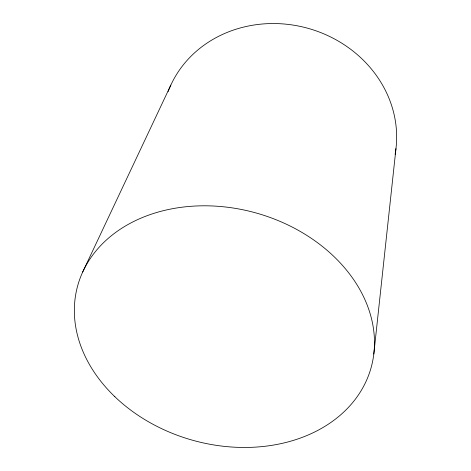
<?xml version="1.0" encoding="UTF-8"?>
<svg xmlns="http://www.w3.org/2000/svg" width="471" height="471" viewBox="0 0 471 471"><rect width="100%" height="100%" fill="white"/><g stroke="black" fill="none" stroke-linecap="round" stroke-linejoin="round"><path stroke-width="0.71" d="M373.809 354.039L395.97 148.583M82.708 271.991L170.826 85.098M168.106 91.627A118.144 107.005 15.7 0 1 307.669 28.225A118.144 107.005 15.7 0 1 395.11 154.317M114.847 396.7A152.321 117.986 15.7 0 0 368.01 376.847A152.321 117.986 15.7 0 0 190.384 206.345A152.321 117.986 15.7 0 0 114.847 396.7"/></g></svg>
